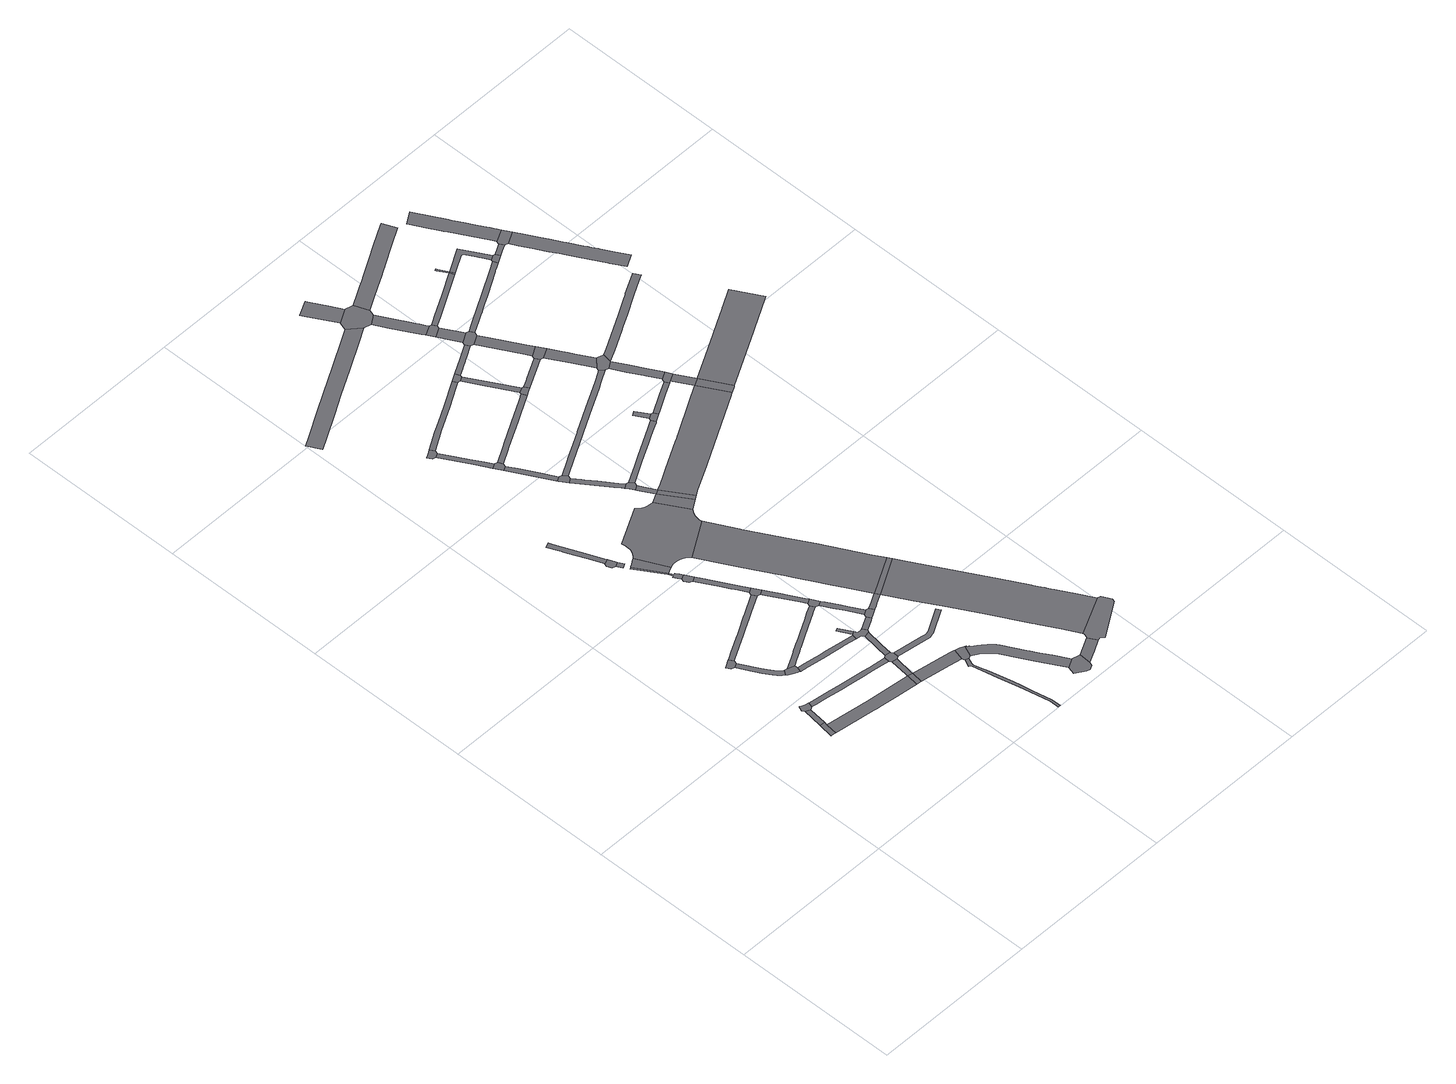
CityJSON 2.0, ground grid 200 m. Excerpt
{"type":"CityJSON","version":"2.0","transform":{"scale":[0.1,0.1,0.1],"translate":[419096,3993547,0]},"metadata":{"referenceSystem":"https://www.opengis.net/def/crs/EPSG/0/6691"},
"CityObjects":{
"road1":{"type":"Road","attributes":{"class":"9999","function":"9020","RoadStructureAttribute.sectionType":"4"},"geometry":[{"type":"MultiSurface","lod":"1","boundaries":[[[0,1,2,3,4,5,6]]]}]},
"road2":{"type":"Road","attributes":{"class":"9999","function":"9020","RoadStructureAttribute.sectionType":"1"},"geometry":[{"type":"MultiSurface","lod":"1","boundaries":[[[7,0,6,8]]]}]},
"road3":{"type":"Road","attributes":{"class":"9999","function":"9020","RoadStructureAttribute.sectionType":"4"},"geometry":[{"type":"MultiSurface","lod":"1","boundaries":[[[9,10,7,8,11,12,13,14,15]]]}]},
"road4":{"type":"Road","attributes":{"class":"9999","function":"9020","RoadStructureAttribute.sectionType":"4"},"geometry":[{"type":"MultiSurface","lod":"1","boundaries":[[[16,17,18,19,20,21]]]}]},
"road5":{"type":"Road","attributes":{"class":"9999","function":"9020","RoadStructureAttribute.sectionType":"1"},"geometry":[{"type":"MultiSurface","lod":"1","boundaries":[[[20,19,22,23,24,25,26,27,28,29,30,31,32,33,34,35]]]}]},
"road6":{"type":"Road","attributes":{"class":"9999","function":"9020","RoadStructureAttribute.sectionType":"1"},"geometry":[{"type":"MultiSurface","lod":"1","boundaries":[[[4,3,36,37,38,39,40,41,42,43]]]}]},
"road7":{"type":"Road","attributes":{"class":"9999","function":"9020","RoadStructureAttribute.sectionType":"4"},"geometry":[{"type":"MultiSurface","lod":"1","boundaries":[[[30,29,44,45,46,47,48,49,50,51]]]}]},
"road8":{"type":"Road","attributes":{"class":"9999","function":"9020","RoadStructureAttribute.sectionType":"1"},"geometry":[{"type":"MultiSurface","lod":"1","boundaries":[[[12,11,52,53,54,55,56,57,58,59,60,61,62,63,64,65,66,67,68,69,70]]]}]},
"road9":{"type":"Road","attributes":{"class":"9999","function":"9020","RoadStructureAttribute.sectionType":"1"},"geometry":[{"type":"MultiSurface","lod":"1","boundaries":[[[71,72,73,74,75,76,77,78,16,21,79,80,81,82,83,84,85]]]}]},
"road10":{"type":"Road","attributes":{"class":"9999","function":"9020","RoadStructureAttribute.sectionType":"1"},"geometry":[{"type":"MultiSurface","lod":"1","boundaries":[[[49,48,86,87,88,89,90,91,92,93,94,95,96,97,98,99,100,101,102]]]}]},
"road11":{"type":"Road","attributes":{"class":"9999","function":"9020","RoadStructureAttribute.sectionType":"1"},"geometry":[{"type":"MultiSurface","lod":"1","boundaries":[[[103,104,105,106,107,108,109,110,111,112,113,114,51,50,115,116,117,118,119,120,121,122,123,124,125]]]}]},
"road12":{"type":"Road","attributes":{"class":"9999","function":"9020","RoadStructureAttribute.sectionType":"1"},"geometry":[{"type":"MultiSurface","lod":"1","boundaries":[[[126,127,128,129,130,131,132,133,134,135,136,137,138,139,140,141,142]]]}]},
"road13":{"type":"Road","attributes":{"class":"9999","function":"9020","RoadStructureAttribute.sectionType":"4"},"geometry":[{"type":"MultiSurface","lod":"1","boundaries":[[[42,41,143,144,145]]]}]},
"road14":{"type":"Road","attributes":{"class":"9999","function":"9020","RoadStructureAttribute.sectionType":"4"},"geometry":[{"type":"MultiSurface","lod":"1","boundaries":[[[136,135,146,147,148,149,150]]]}]},
"road15":{"type":"Road","attributes":{"class":"9999","function":"9020","RoadStructureAttribute.sectionType":"1"},"geometry":[{"type":"MultiSurface","lod":"1","boundaries":[[[149,148,151,152,153,154]]]}]},
"road16":{"type":"Road","attributes":{"class":"9999","function":"9020","RoadStructureAttribute.sectionType":"1"},"geometry":[{"type":"MultiSurface","lod":"1","boundaries":[[[155,156,42,145,157,158]]]}]},
"road17":{"type":"Road","attributes":{"class":"9999","function":"3","RoadStructureAttribute.sectionType":"4"},"geometry":[{"type":"MultiSurface","lod":"1","boundaries":[[[159,160,161,162,163]]]}]},
"road18":{"type":"Road","attributes":{"class":"9999","function":"9020","RoadStructureAttribute.sectionType":"4"},"geometry":[{"type":"MultiSurface","lod":"1","boundaries":[[[164,61,60,155,158,165,166,167]]]}]},
"road19":{"type":"Road","attributes":{"class":"9999","function":"3","RoadStructureAttribute.sectionType":"1"},"geometry":[{"type":"MultiSurface","lod":"1","boundaries":[[[168,169,170,171,159,163,172,173,174]]]}]},
"road20":{"type":"Road","attributes":{"class":"9999","function":"9020","RoadStructureAttribute.sectionType":"1"},"geometry":[{"type":"MultiSurface","lod":"1","boundaries":[[[163,162,175,176,177,178,179,180,181,182]]]}]},
"road21":{"type":"Road","attributes":{"class":"9999","function":"9020","RoadStructureAttribute.sectionType":"4"},"geometry":[{"type":"MultiSurface","lod":"1","boundaries":[[[179,178,183,184,185,186,187]]]}]},
"road22":{"type":"Road","attributes":{"class":"9999","function":"9020","RoadStructureAttribute.sectionType":"1"},"geometry":[{"type":"MultiSurface","lod":"1","boundaries":[[[188,189,190,191,164,167,192,193]]]}]},
"road23":{"type":"Road","attributes":{"class":"9999","function":"9020","RoadStructureAttribute.sectionType":"1"},"geometry":[{"type":"MultiSurface","lod":"1","boundaries":[[[194,195,196,197]]]}]},
"road24":{"type":"Road","attributes":{"class":"9999","function":"9020","RoadStructureAttribute.sectionType":"1"},"geometry":[{"type":"MultiSurface","lod":"1","boundaries":[[[145,144,198,199,200,201,202,203,204,205]]]}]},
"road25":{"type":"Road","attributes":{"class":"9999","function":"9020","RoadStructureAttribute.sectionType":"1"},"geometry":[{"type":"MultiSurface","lod":"1","boundaries":[[[186,185,206,207,208,209,210,211,212,213,214,215,216,217]]]}]},
"road26":{"type":"Road","attributes":{"class":"9999","function":"9020","RoadStructureAttribute.sectionType":"4"},"geometry":[{"type":"MultiSurface","lod":"1","boundaries":[[[197,196,94,93,218,189,188,219,220,221,222]]]}]},
"road27":{"type":"Road","attributes":{"class":"9999","function":"9020","RoadStructureAttribute.sectionType":"4"},"geometry":[{"type":"MultiSurface","lod":"1","boundaries":[[[212,211,71,85,223,224]]]}]},
"road28":{"type":"Road","attributes":{"class":"9999","function":"9020","RoadStructureAttribute.sectionType":"1"},"geometry":[{"type":"MultiSurface","lod":"1","boundaries":[[[225,226,227,228,229,230,231,232,233,234,235,236,237,238,239,240,241,242,243]]]}]},
"road29":{"type":"Road","attributes":{"class":"9999","function":"9020","RoadStructureAttribute.sectionType":"1"},"geometry":[{"type":"MultiSurface","lod":"1","boundaries":[[[224,223,244,245,246,247,248,249,250,251,252,253,254]]]}]},
"road30":{"type":"Road","attributes":{"class":"9999","function":"9020","RoadStructureAttribute.sectionType":"1"},"geometry":[{"type":"MultiSurface","lod":"1","boundaries":[[[255,256,257,220,219,258,259]]]}]},
"road31":{"type":"Road","attributes":{"class":"9999","function":"9020","RoadStructureAttribute.sectionType":"4"},"geometry":[{"type":"MultiSurface","lod":"1","boundaries":[[[249,248,103,125,260,261]]]}]},
"road32":{"type":"Road","attributes":{"class":"9999","function":"9020","RoadStructureAttribute.sectionType":"4"},"geometry":[{"type":"MultiSurface","lod":"1","boundaries":[[[262,263,264,265,266,267,268]]]}]},
"road33":{"type":"Road","attributes":{"class":"9999","function":"9020","RoadStructureAttribute.sectionType":"4"},"geometry":[{"type":"MultiSurface","lod":"1","boundaries":[[[201,200,225,243,269,270,271]]]}]},
"road34":{"type":"Road","attributes":{"class":"9999","function":"9020","RoadStructureAttribute.sectionType":"1"},"geometry":[{"type":"MultiSurface","lod":"1","boundaries":[[[261,260,272,273,274,275,276,277,278]]]}]},
"road35":{"type":"Road","attributes":{"class":"9999","function":"9020","RoadStructureAttribute.sectionType":"1"},"geometry":[{"type":"MultiSurface","lod":"1","boundaries":[[[279,280,281,282,166,165,283,284,285,286]]]}]},
"road36":{"type":"Road","attributes":{"class":"9999","function":"9020","RoadStructureAttribute.sectionType":"4"},"geometry":[{"type":"MultiSurface","lod":"1","boundaries":[[[275,274,255,259,287,288,289]]]}]},
"road37":{"type":"Road","attributes":{"class":"9999","function":"9020","RoadStructureAttribute.sectionType":"1"},"geometry":[{"type":"MultiSurface","lod":"1","boundaries":[[[267,266,290,291,292,293,294,295,296]]]}]},
"road38":{"type":"Road","attributes":{"class":"9999","function":"2","RoadStructureAttribute.sectionType":"4"},"geometry":[{"type":"MultiSurface","lod":"1","boundaries":[[[297,298,299,300,301,302,303,304,305,306,168,174,307,308,309,310,311,312,313,314,315,316,317,318,319,320,321,322,323,324,325,326,327,328,329,330,331,332,333]]]}]},
"road39":{"type":"Road","attributes":{"class":"9999","function":"9020","RoadStructureAttribute.sectionType":"4"},"geometry":[{"type":"MultiSurface","lod":"1","boundaries":[[[292,291,334,335,336,337]]]}]},
"road40":{"type":"Road","attributes":{"class":"9999","function":"9020","RoadStructureAttribute.sectionType":"1"},"geometry":[{"type":"MultiSurface","lod":"1","boundaries":[[[270,269,338,339,340,341,342,343,344,345,346,347,348,349,350,351,352,353,354,355,356,357,358,359,360,361,362,363,364,365,366,367]]]}]},
"road41":{"type":"Road","attributes":{"class":"9999","function":"9020","RoadStructureAttribute.sectionType":"1"},"geometry":[{"type":"MultiSurface","lod":"1","boundaries":[[[335,334,368,369,370,371,372,373,374,375]]]}]},
"road42":{"type":"Road","attributes":{"class":"9999","function":"9020","RoadStructureAttribute.sectionType":"1"},"geometry":[{"type":"MultiSurface","lod":"1","boundaries":[[[376,377,289,288,378,379,380]]]}]},
"road43":{"type":"Road","attributes":{"class":"9999","function":"9020","RoadStructureAttribute.sectionType":"4"},"geometry":[{"type":"MultiSurface","lod":"1","boundaries":[[[373,372,381,382,383,384,385,386]]]}]},
"road44":{"type":"Road","attributes":{"class":"9999","function":"9020","RoadStructureAttribute.sectionType":"4"},"geometry":[{"type":"MultiSurface","lod":"1","boundaries":[[[350,349,387,388,389,390,391,392]]]}]},
"road45":{"type":"Road","attributes":{"class":"9999","function":"2","RoadStructureAttribute.sectionType":"1"},"geometry":[{"type":"MultiSurface","lod":"1","boundaries":[[[317,316,393,394,395,396,397,398,399,400,401,402,403,376,404,405,406,407,408,409]]]}]},
"road46":{"type":"Road","attributes":{"class":"9999","function":"9020","RoadStructureAttribute.sectionType":"1"},"geometry":[{"type":"MultiSurface","lod":"1","boundaries":[[[410,411,412,413,414,415,416,417,418,419,420,421,422,423]]]}]},
"road47":{"type":"Road","attributes":{"class":"9999","function":"9020","RoadStructureAttribute.sectionType":"1"},"geometry":[{"type":"MultiSurface","lod":"1","boundaries":[[[384,383,424,425,426,427,428,429,430,431,432,433,434,435]]]}]},
"road48":{"type":"Road","attributes":{"class":"9999","function":"9020","RoadStructureAttribute.sectionType":"4"},"geometry":[{"type":"MultiSurface","lod":"1","boundaries":[[[430,429,436,437,438,439,440]]]}]},
"road49":{"type":"Road","attributes":{"class":"9999","function":"9020","RoadStructureAttribute.sectionType":"1"},"geometry":[{"type":"MultiSurface","lod":"1","boundaries":[[[441,442,443,444,445,262,268,446,447,448,449,450]]]}]},
"road50":{"type":"Road","attributes":{"class":"9999","function":"3","RoadStructureAttribute.sectionType":"1"},"geometry":[{"type":"MultiSurface","lod":"1","boundaries":[[[451,452,325,324,453]]]}]},
"road51":{"type":"Road","attributes":{"class":"9999","function":"9020","RoadStructureAttribute.sectionType":"1"},"geometry":[{"type":"MultiSurface","lod":"1","boundaries":[[[438,437,454,455,451,456,457]]]}]},
"road52":{"type":"Road","attributes":{"class":"9999","function":"2","RoadStructureAttribute.sectionType":"4"},"geometry":[{"type":"MultiSurface","lod":"1","boundaries":[[[404,376,380,458]]]}]},
"road53":{"type":"Road","attributes":{"class":"9999","function":"3","RoadStructureAttribute.sectionType":"4"},"geometry":[{"type":"MultiSurface","lod":"1","boundaries":[[[456,451,453,459,460]]]}]},
"road54":{"type":"Road","attributes":{"class":"9999","function":"9020","RoadStructureAttribute.sectionType":"1"},"geometry":[{"type":"MultiSurface","lod":"1","boundaries":[[[461,392,391,462,463,464]]]}]},
"road55":{"type":"Road","attributes":{"class":"9999","function":"9020","RoadStructureAttribute.sectionType":"1"},"geometry":[{"type":"MultiSurface","lod":"1","boundaries":[[[465,466,467,468,469,337,336,470,471,472,473,474]]]}]},
"road56":{"type":"Road","attributes":{"class":"9999","function":"2","RoadStructureAttribute.sectionType":"1"},"geometry":[{"type":"MultiSurface","lod":"1","boundaries":[[[458,380,475,476,477,478,479,480,481,482,483,484,485,486,487,488,489,490,491,492,493,494,495,496,497,498]]]}]},
"road57":{"type":"Road","attributes":{"class":"9999","function":"9020","RoadStructureAttribute.sectionType":"1"},"geometry":[{"type":"MultiSurface","lod":"1","boundaries":[[[499,500,501,502,503,440,439,504,505,506,507,508,509,510]]]}]},
"road58":{"type":"Road","attributes":{"class":"9999","function":"9020","RoadStructureAttribute.sectionType":"4"},"geometry":[{"type":"MultiSurface","lod":"1","boundaries":[[[511,441,450,512,513,514]]]}]},
"road59":{"type":"Road","attributes":{"class":"9999","function":"2","RoadStructureAttribute.sectionType":"4"},"geometry":[{"type":"MultiSurface","lod":"1","boundaries":[[[486,485,515,516,517,518,519,520,461,464,521,522,523,524,525,526,527,528,529,530]]]}]},
"road60":{"type":"Road","attributes":{"class":"9999","function":"9020","RoadStructureAttribute.sectionType":"1"},"geometry":[{"type":"MultiSurface","lod":"1","boundaries":[[[531,532,533,534,535,536,537,538,386,385,539,540,541,542,543,544,545,546,547]]]}]},
"road61":{"type":"Road","attributes":{"class":"9999","function":"9020","RoadStructureAttribute.sectionType":"1"},"geometry":[{"type":"MultiSurface","lod":"1","boundaries":[[[513,512,548,549,550,551]]]}]},
"road62":{"type":"Road","attributes":{"class":"9999","function":"9020","RoadStructureAttribute.sectionType":"4"},"geometry":[{"type":"MultiSurface","lod":"1","boundaries":[[[550,549,465,474,552,553,554]]]}]},
"road63":{"type":"Road","attributes":{"class":"9999","function":"9020","RoadStructureAttribute.sectionType":"1"},"geometry":[{"type":"MultiSurface","lod":"1","boundaries":[[[555,556,557,558,559,560,561]]]}]},
"road64":{"type":"Road","attributes":{"class":"9999","function":"9020","RoadStructureAttribute.sectionType":"1"},"geometry":[{"type":"MultiSurface","lod":"1","boundaries":[[[562,563,511,514,564,565,566,567,568,569]]]}]},
"road65":{"type":"Road","attributes":{"class":"9999","function":"9020","RoadStructureAttribute.sectionType":"4"},"geometry":[{"type":"MultiSurface","lod":"1","boundaries":[[[559,558,410,423,570,571,572,573]]]}]},
"road66":{"type":"Road","attributes":{"class":"9999","function":"3","RoadStructureAttribute.sectionType":"1"},"geometry":[{"type":"MultiSurface","lod":"1","boundaries":[[[574,575,576,577,578,579,580,581,582,583,584,585,456,460,586,587,588,589,590,591,592]]]}]},
"road67":{"type":"Road","attributes":{"class":"9999","function":"9020","RoadStructureAttribute.sectionType":"1"},"geometry":[{"type":"MultiSurface","lod":"1","boundaries":[[[571,570,593,594,595,596,597,598,599,600,601,602,603,604]]]}]},
"road68":{"type":"Road","attributes":{"class":"9999","function":"9020","RoadStructureAttribute.sectionType":"1"},"geometry":[{"type":"MultiSurface","lod":"1","boundaries":[[[605,606,607,608]]]}]},
"road69":{"type":"Road","attributes":{"class":"9999","function":"9020","RoadStructureAttribute.sectionType":"1"},"geometry":[{"type":"MultiSurface","lod":"1","boundaries":[[[609,610,611,612,554,553,613,614,615]]]}]},
"road70":{"type":"Road","attributes":{"class":"9999","function":"9020","RoadStructureAttribute.sectionType":"4"},"geometry":[{"type":"MultiSurface","lod":"1","boundaries":[[[608,607,499,510,616,617]]]}]},
"road71":{"type":"Road","attributes":{"class":"9999","function":"9020","RoadStructureAttribute.sectionType":"4"},"geometry":[{"type":"MultiSurface","lod":"1","boundaries":[[[598,597,618,619,620,621]]]}]},
"road72":{"type":"Road","attributes":{"class":"9999","function":"9020","RoadStructureAttribute.sectionType":"1"},"geometry":[{"type":"MultiSurface","lod":"1","boundaries":[[[619,618,622,623,624,625,626,627]]]}]},
"road73":{"type":"Road","attributes":{"class":"9999","function":"9020","RoadStructureAttribute.sectionType":"4"},"geometry":[{"type":"MultiSurface","lod":"1","boundaries":[[[624,623,562,569,628,629,630,631]]]}]},
"road74":{"type":"Road","attributes":{"class":"9999","function":"9020","RoadStructureAttribute.sectionType":"1"},"geometry":[{"type":"MultiSurface","lod":"1","boundaries":[[[629,628,632,633,634,635,636,637,638,639]]]}]},
"road75":{"type":"Road","attributes":{"class":"9999","function":"9020","RoadStructureAttribute.sectionType":"4"},"geometry":[{"type":"MultiSurface","lod":"1","boundaries":[[[635,634,609,615,640,641]]]}]},
"road76":{"type":"Road","attributes":{"class":"9999","function":"9020","RoadStructureAttribute.sectionType":"1"},"geometry":[{"type":"MultiSurface","lod":"1","boundaries":[[[642,643,617,616,644,645,646]]]}]},
"road77":{"type":"Road","attributes":{"class":"9999","function":"9020","RoadStructureAttribute.sectionType":"1"},"geometry":[{"type":"MultiSurface","lod":"1","boundaries":[[[641,640,647,648,649,650,651,652]]]}]},
"road78":{"type":"Road","attributes":{"class":"9999","function":"9020","RoadStructureAttribute.sectionType":"4"},"geometry":[{"type":"MultiSurface","lod":"1","boundaries":[[[649,648,531,547,653,654,655]]]}]},
"road79":{"type":"Road","attributes":{"class":"9999","function":"9020","RoadStructureAttribute.sectionType":"1"},"geometry":[{"type":"MultiSurface","lod":"1","boundaries":[[[656,657,658,659,621,620,660,661,662]]]}]},
"road80":{"type":"Road","attributes":{"class":"9999","function":"9020","RoadStructureAttribute.sectionType":"1"},"geometry":[{"type":"MultiSurface","lod":"1","boundaries":[[[654,653,663,664,665,666,667,668,669,670,671,672]]]}]},
"road81":{"type":"Road","attributes":{"class":"9999","function":"9020","RoadStructureAttribute.sectionType":"4"},"geometry":[{"type":"MultiSurface","lod":"1","boundaries":[[[669,668,642,646,673,674]]]}]},
"road82":{"type":"Road","attributes":{"class":"9999","function":"9020","RoadStructureAttribute.sectionType":"1"},"geometry":[{"type":"MultiSurface","lod":"1","boundaries":[[[675,676,677,678,679,680,681,682,573,572,683,684,685,686,687,688,689,690,691,692,693]]]}]},
"road83":{"type":"Road","attributes":{"class":"9999","function":"9020","RoadStructureAttribute.sectionType":"1"},"geometry":[{"type":"MultiSurface","lod":"1","boundaries":[[[674,673,574,694,695]]]}]},
"road84":{"type":"Road","attributes":{"class":"9999","function":"3","RoadStructureAttribute.sectionType":"4"},"geometry":[{"type":"MultiSurface","lod":"1","boundaries":[[[694,574,592,696,697]]]}]},
"road85":{"type":"Road","attributes":{"class":"9999","function":"9020","RoadStructureAttribute.sectionType":"1"},"geometry":[{"type":"MultiSurface","lod":"1","boundaries":[[[698,699,700,701,702,631,630,703,704,705,706,707,708,709,710,711,712]]]}]},
"road86":{"type":"Road","attributes":{"class":"9999","function":"9020","RoadStructureAttribute.sectionType":"1"},"geometry":[{"type":"MultiSurface","lod":"1","boundaries":[[[713,714,715,656,716,717]]]}]},
"road87":{"type":"Road","attributes":{"class":"9999","function":"9020","RoadStructureAttribute.sectionType":"4"},"geometry":[{"type":"MultiSurface","lod":"1","boundaries":[[[716,656,662,718]]]}]},
"road88":{"type":"Road","attributes":{"class":"9999","function":"9020","RoadStructureAttribute.sectionType":"1"},"geometry":[{"type":"MultiSurface","lod":"1","boundaries":[[[719,720,716,718,721,722,723,724,725,726,727,728,729]]]}]},
"road89":{"type":"Road","attributes":{"class":"9999","function":"9020","RoadStructureAttribute.sectionType":"1"},"geometry":[{"type":"MultiSurface","lod":"1","boundaries":[[[730,731,732,733,734,735,655,654,736,737,738,739,740,741,742,743]]]}]},
"road90":{"type":"Road","attributes":{"class":"9999","function":"9020","RoadStructureAttribute.sectionType":"4"},"geometry":[{"type":"MultiSurface","lod":"1","boundaries":[[[728,727,698,712,744,745]]]}]},
"road91":{"type":"Road","attributes":{"class":"9999","function":"3","RoadStructureAttribute.sectionType":"1"},"geometry":[{"type":"MultiSurface","lod":"1","boundaries":[[[746,747,748,749,750,751,752,753,694,697,754,755,756,757,758]]]}]},
"road92":{"type":"Road","attributes":{"class":"9999","function":"9020","RoadStructureAttribute.sectionType":"1"},"geometry":[{"type":"MultiSurface","lod":"1","boundaries":[[[759,760,761,745,744,762,763,764,765,766]]]}]},
"road93":{"type":"Road","attributes":{"class":"9999","function":"9020","RoadStructureAttribute.sectionType":"1"},"geometry":[{"type":"MultiSurface","lod":"1","boundaries":[[[767,768,769,770,771,772,773,774,775,776,777,778,779,780,781,782,783,784,785,786,787,788,789]]]}]},
"road94":{"type":"Road","attributes":{"class":"9999","function":"9020","RoadStructureAttribute.sectionType":"4"},"geometry":[{"type":"MultiSurface","lod":"1","boundaries":[[[777,776,759,766,790,791]]]}]},
"road95":{"type":"Road","attributes":{"class":"9999","function":"9020","RoadStructureAttribute.sectionType":"1"},"geometry":[{"type":"MultiSurface","lod":"1","boundaries":[[[791,790,792,793,794,795,796,797,798,799,800,801,802,803,804,805,806,807,808,809,810,811,812,813,814,815,816,817,818,819]]]}]}
},
"vertices":[
[820,1596,0],[794,1418,0],[807,1416,0],[853,1409,0],[874,1553,0],[879,1582,0],[879,1588,0],
[855,1833,0],[912,1810,0],
[858,1926,0],[837,1869,0],[946,1832,0],[963,1889,0],[921,1901,0],[892,1912,0],[865,1922,0],
[833,2890,0],[731,2834,0],[760,2781,0],[798,2770,0],[851,2799,0],[862,2837,0],
[808,2753,0],[888,2602,0],[935,2514,0],[971,2453,0],[992,2423,0],[1020,2384,0],[1056,2345,0],[1077,2328,0],[1115,2375,0],[1097,2389,0],[1067,2422,0],[1021,2486,0],[988,2543,0],[986,2548,0],
[1342,1338,0],[1378,1333,0],[1452,1323,0],[1648,1299,0],[1751,1286,0],[1906,1266,0],[1924,1410,0],[1398,1476,0],
[1101,2309,0],[1159,2275,0],[1192,2259,0],[1200,2255,0],[1217,2249,0],[1237,2306,0],[1235,2346,0],[1154,2371,0],
[952,1830,0],[979,1825,0],[1003,1822,0],[1150,1801,0],[1322,1777,0],[1439,1760,0],[1613,1735,0],[1736,1718,0],[1934,1690,0],[1943,1749,0],[1744,1777,0],[1666,1788,0],[1531,1807,0],[1375,1830,0],[1330,1836,0],[1239,1849,0],[1010,1881,0],[989,1884,0],[966,1888,0],
[1640,3334,0],[1405,3203,0],[1358,3177,0],[1208,3093,0],[1150,3061,0],[1107,3038,0],[917,2936,0],[859,2904,0],[888,2851,0],[1178,3008,0],[1256,3052,0],[1387,3125,0],[1406,3136,0],[1464,3167,0],[1670,3281,0],
[1228,2245,0],[1266,2238,0],[1277,2237,0],[1320,2231,0],[1510,2203,0],[1721,2175,0],[1794,2165,0],[1937,2143,0],[1946,2202,0],[1802,2224,0],[1611,2250,0],[1518,2263,0],[1476,2269,0],[1475,2269,0],[1329,2290,0],[1276,2298,0],[1244,2304,0],
[1936,2797,0],[1849,2752,0],[1762,2704,0],[1713,2676,0],[1675,2654,0],[1626,2628,0],[1569,2596,0],[1534,2578,0],[1459,2537,0],[1368,2487,0],[1361,2483,0],[1285,2442,0],[1314,2389,0],[1397,2434,0],[1462,2470,0],[1465,2472,0],[1488,2484,0],[1597,2544,0],[1705,2602,0],[1792,2652,0],[1877,2699,0],[1904,2713,0],[1965,2745,0],
[734,5320,0],[679,5297,0],[736,5163,0],[738,5157,0],[755,5116,0],[770,5080,0],[849,4889,0],[887,4799,0],[923,4714,0],[926,4707,0],[981,4730,0],[978,4738,0],[933,4845,0],[905,4912,0],[791,5186,0],[776,5221,0],[753,5275,0],
[1963,1259,0],[1965,1259,0],[1982,1398,0],
[913,4669,0],[936,4613,0],[974,4602,0],[1027,4630,0],[1013,4657,0],
[1012,4530,0],[1031,4540,0],[1049,4550,0],[1065,4558,0],
[1958,1658,0],[1928,1440,0],[1987,1431,0],[2018,1649,0],
[1071,4483,0],[1063,4478,0],[1052,4471,0],[1260,4136,0],[1278,4145,0],
[1975,1773,0],[2050,1673,0],[2058,1732,0],[2034,1764,0],
[1178,4550,0],[1143,4527,0],[1104,4503,0],[1080,4488,0],[1298,4156,0],[1327,4171,0],[1354,4185,0],
[1286,4085,0],[1264,4074,0],[1290,4030,0],[1309,3996,0],[1361,4025,0],[1342,4060,0],[1317,4101,0],[1304,4094,0],
[1298,3957,0],[1327,3905,0],[1365,3894,0],[1418,3923,0],[1368,4012,0],
[2082,2110,0],[2021,2102,0],[1998,1936,0],[1993,1902,0],[2053,1897,0],[2058,1928,0],
[1907,2382,0],[1872,2363,0],[1954,2214,0],[1989,2234,0],
[2121,1233,0],[2320,1200,0],[2468,1174,0],[2509,1308,0],[2503,1310,0],[2454,1319,0],[2344,1338,0],[1983,1397,0],
[1421,3794,0],[1503,3643,0],[1561,3537,0],[1579,3503,0],[1595,3474,0],[1651,3372,0],[1704,3401,0],[1689,3428,0],[1647,3503,0],[1597,3595,0],[1485,3801,0],[1474,3822,0],
[1997,2134,0],[2105,2143,0],[2071,2193,0],[2041,2187,0],[2012,2192,0],
[1708,3270,0],[1760,3300,0],
[2485,1138,0],[2462,1086,0],[2447,1052,0],[2470,1036,0],[2539,729,0],[2598,486,0],[2609,425,0],[2667,116,0],[2666,8,0],[2696,8,0],[2697,119,0],[2650,361,0],[2625,493,0],[2604,582,0],[2540,864,0],[2509,966,0],[2492,1031,0],[2494,1057,0],[2523,1125,0],
[1745,3203,0],[1774,3150,0],[1845,3021,0],[1911,2900,0],[1947,2835,0],[2000,2865,0],[1991,2879,0],[1963,2929,0],[1902,3043,0],[1840,3155,0],[1798,3232,0],
[2224,2277,0],[2193,2261,0],[2125,2223,0],[2222,2208,0],[2253,2225,0],
[2004,2734,0],[2056,2763,0],
[833,7076,0],[783,7047,0],[732,7018,0],[763,6966,0],[801,6955,0],[853,6986,0],[863,7025,0],
[2560,1139,0],[2615,1271,0],[2567,1290,0],
[2077,2601,0],[2141,2487,0],[2235,2316,0],[2287,2345,0],[2193,2516,0],[2162,2573,0],[2080,2721,0],
[2785,1837,0],[2508,1681,0],[2466,1673,0],[2416,1680,0],[2467,1612,0],[2507,1620,0],[2529,1624,0],[2814,1785,0],
[2285,2243,0],[2354,2281,0],[2325,2334,0],
[996,6607,0],[1091,6434,0],[1144,6462,0],[1093,6555,0],[1048,6636,0],[1018,6690,0],[936,6836,0],
[1684,5006,0],[1239,4770,0],[1244,4758,0],[1248,4734,0],[1249,4713,0],[1247,4683,0],[1242,4648,0],[1229,4614,0],[1213,4589,0],[1198,4568,0],[1377,4193,0],[1403,4199,0],[1431,4199,0],[1460,4197,0],[1495,4189,0],[1523,4178,0],[1544,4167,0],[1571,4147,0],[1586,4135,0],[1597,4126,0],[2027,4392,0],[2023,4421,0],[2024,4448,0],[2030,4473,0],[2037,4498,0],[2049,4527,0],[2058,4544,0],[2078,4567,0],[1868,4930,0],[1866,4929,0],[1865,4929,0],[1841,4931,0],[1812,4933,0],[1777,4941,0],[1744,4955,0],[1719,4970,0],[1699,4987,0],
[1147,6331,0],[1200,6360,0],[1211,6399,0],[1182,6451,0],
[2581,1130,0],[2627,1104,0],[2643,1094,0],[2672,1068,0],[2711,1032,0],[2737,1006,0],[2757,983,0],[2770,964,0],[2894,739,0],[2970,601,0],[2997,552,0],[3136,304,0],[3242,361,0],[3142,540,0],[3075,659,0],[3026,748,0],[3009,778,0],[2873,1025,0],[2853,1055,0],[2825,1088,0],[2794,1118,0],[2753,1157,0],[2716,1189,0],[2690,1207,0],[2655,1226,0],[2651,1239,0],[2632,1248,0],[2628,1252,0],[2629,1259,0],[2632,1264,0],
[1211,6215,0],[1323,6009,0],[1349,5961,0],[1410,5848,0],[1416,5838,0],[1469,5866,0],[1376,6038,0],[1264,6244,0],
[2515,2437,0],[2401,2375,0],[2402,2308,0],[2429,2323,0],[2544,2385,0],
[1423,5824,0],[1464,5759,0],[1484,5732,0],[1533,5767,0],[1542,5806,0],[1507,5855,0],
[3110,208,0],[3226,136,0],[3265,126,0],[3317,154,0],[3329,193,0],[3338,333,0],
[1778,3782,0],[1816,3714,0],[1908,3547,0],[2031,3325,0],[2061,3270,0],[2120,3162,0],[2158,3095,0],[2209,2999,0],[2295,2839,0],[2376,2690,0],[2436,2578,0],[2956,2683,0],[2879,2821,0],[2601,3336,0],[2475,3564,0],[2223,4022,0],[2215,4037,0],
[1443,8831,0],[1329,8768,0],[986,8574,0],[667,8396,0],[434,8266,0],[129,8093,0],[7,8026,0],[92,7868,0],[216,7936,0],[522,8109,0],[754,8239,0],[1074,8417,0],[1416,8611,0],[1590,8707,0],
[1486,5728,0],[1550,5639,0],[1695,5437,0],[1750,5359,0],[1795,5296,0],[1815,5268,0],[1864,5304,0],[1844,5331,0],[1744,5472,0],[1694,5541,0],[1616,5649,0],[1599,5674,0],
[1845,5228,0],[1874,5177,0],[1926,5207,0],[1937,5245,0],[1903,5295,0],
[1674,7553,0],[1672,7551,0],[1370,7379,0],[1162,7264,0],[1050,7203,0],[1080,7150,0],[1105,7165,0],[1399,7326,0],[1628,7457,0],[1703,7500,0],
[1976,4983,0],[1897,4943,0],[2195,4643,0],
[1884,5159,0],[1909,5111,0],[2029,5010,0],[1937,5187,0],
[2985,2630,0],
[2203,4648,0],[2245,4676,0],
[3556,448,0],[3427,244,0],[3469,266,0],[3617,344,0],
[2030,6919,0],[1950,6875,0],[1781,6782,0],[1427,6587,0],[1381,6562,0],[1388,6497,0],[1410,6509,0],[1737,6689,0],[1810,6729,0],[2059,6866,0],
[2702,2100,0],[2714,2078,0],[2834,1864,0],[2863,1812,0],[3081,1422,0],[3317,989,0],[3336,954,0],[3346,936,0],[3466,716,0],[3537,585,0],[3571,523,0],[4025,745,0],[3913,951,0],[3807,1145,0],[3790,1176,0],[3778,1197,0],[3759,1233,0],[3740,1268,0],[3713,1316,0],[3700,1341,0],[3691,1357,0],[3523,1665,0],[3143,2345,0],[3048,2516,0],
[2674,5718,0],[2657,5708,0],[2586,5670,0],[2236,5482,0],[2106,5408,0],[2177,5380,0],[2265,5429,0],[2417,5511,0],[2524,5569,0],[2609,5614,0],[2686,5656,0],[2703,5666,0],
[1762,7601,0],[1733,7496,0],[1785,7520,0],[1791,7549,0],
[3574,518,0],[3575,506,0],[3574,490,0],[3570,474,0],[3565,462,0],[3560,453,0],[3631,348,0],[3643,349,0],[3657,347,0],[3667,343,0],[3675,334,0],[3684,324,0],[3688,317,0],[4110,590,0],[4122,628,0],[4064,733,0],
[2806,6569,0],[2684,6500,0],[2669,6491,0],[2345,6314,0],[2046,6150,0],[2035,6144,0],[1712,5968,0],[1687,5954,0],[1740,5915,0],[1807,5951,0],[2075,6097,0],[2288,6214,0],[2374,6261,0],[2631,6402,0],[2671,6424,0],[2698,6439,0],[2855,6527,0],
[1859,7266,0],[2037,6948,0],[2090,6975,0],[1912,7295,0],
[2099,6888,0],[2148,6915,0],[2119,6968,0],
[1443,9387,0],[1262,9296,0],[1289,9250,0],[1470,8927,0],[1640,9023,0],[1558,9176,0],[1452,9370,0],
[2124,7804,0],[1958,7708,0],[1869,7591,0],[1895,7605,0],[1944,7632,0],[1988,7656,0],[1997,7661,0],[2153,7751,0],
[1675,8683,0],[1782,8758,0],[1801,8826,0],[1736,8995,0],
[3330,5720,0],[3130,5609,0],[2946,5508,0],[2917,5491,0],[2731,5388,0],[2699,5371,0],[2675,5358,0],[2650,5344,0],[2542,5285,0],[2301,5155,0],[2204,5102,0],[2098,5044,0],[2294,4707,0],[2614,4881,0],[2863,5016,0],[3108,5151,0],[3480,5357,0],[3515,5377,0],[3519,5379,0],
[1767,8512,0],[1860,8341,0],[1899,8270,0],[1928,8217,0],[1949,8180,0],[2062,8243,0],[2042,8279,0],[2012,8335,0],[2006,8346,0],[1982,8390,0],[1973,8405,0],[1881,8574,0],
[2646,5927,0],[2594,5897,0],[2682,5747,0],[2734,5776,0],
[2477,7162,0],[2219,7021,0],[2216,7020,0],[2196,7009,0],[2437,7071,0],[2489,7100,0],[2506,7109,0],
[2792,5715,0],[2763,5768,0],
[1998,8090,0],[2112,8153,0],[2120,8182,0],[2091,8234,0],
[2084,7934,0],[2135,7842,0],[2248,7906,0],[2198,7997,0],[2192,8009,0],[2182,8026,0],
[2191,7740,0],[2304,7804,0],[2316,7842,0],[2287,7895,0],
[2245,7641,0],[2455,7259,0],[2488,7200,0],[2601,7263,0],[2568,7322,0],[2566,7326,0],[2542,7370,0],[2359,7704,0],
[2545,7098,0],[2658,7162,0],
[3150,5982,0],[2998,5899,0],[2823,5733,0],[3027,5846,0],[3179,5930,0],
[2687,6843,0],[2817,6607,0],[2910,6707,0],[2801,6906,0],[2766,6968,0],[2737,7021,0],
[2893,6516,0],[2978,6570,0],[2996,6681,0],
[2729,8591,0],[2468,8443,0],[2190,8288,0],[2144,8263,0],[2219,8236,0],[2497,8391,0],[2759,8539,0],
[2974,6368,0],[2984,6349,0],[2985,6346,0],[3071,6188,0],[3083,6166,0],[3161,6021,0],[3249,6068,0],[3185,6187,0],[3171,6213,0],[3072,6397,0],
[3203,5943,0],[3290,5993,0],
[2747,9562,0],[2720,9546,0],[2485,9417,0],[2296,9308,0],[2093,9194,0],[2035,9162,0],[1974,9128,0],[1881,9077,0],[1969,8920,0],[2180,9037,0],[2191,9043,0],[2209,9054,0],[2308,9109,0],[2323,9117,0],[2385,9152,0],[2574,9261,0],[2612,9282,0],[2808,9390,0],[2819,9396,0],
[3417,5768,0],[3291,5992,0],
[3587,5416,0],[3604,5426,0],
[3148,8379,0],[3035,8316,0],[2746,8151,0],[2424,7970,0],[2351,7930,0],[2453,7918,0],[2531,7961,0],[2575,7986,0],[2605,8003,0],[2658,8032,0],[2776,8098,0],[3065,8263,0],[3072,8268,0],[3116,8292,0],[3177,8326,0],
[2677,8729,0],[2659,8719,0],[2667,8705,0],[2747,8601,0],[2684,8715,0],
[2776,8549,0],
[3029,8759,0],[2765,8612,0],[2795,8560,0],[2987,8667,0],[3016,8659,0],[3087,8534,0],[3096,8517,0],[3100,8510,0],[3156,8407,0],[3209,8437,0],[3153,8539,0],
[4010,7234,0],[3756,7096,0],[3742,7088,0],[3690,7058,0],[3510,6957,0],[3072,6720,0],[3114,6641,0],[3359,6773,0],[3403,6797,0],[3554,6879,0],[3799,7017,0],[3992,7122,0],[4025,7140,0],[4052,7155,0],
[3267,8376,0],[3237,8428,0],
[4519,6371,0],[4504,6363,0],[4320,6263,0],[4292,6247,0],[4266,6233,0],[4112,6150,0],[3970,6071,0],[3623,5881,0],[3657,5455,0],[4281,5797,0],[4299,5807,0],[4671,6010,0],[4709,6031,0],
[3367,8498,0],[3339,8484,0],[3306,8467,0],[3304,8397,0],[3320,8406,0],[3335,8414,0],[3352,8423,0],[3396,8446,0],
[3061,9456,0],[2922,9367,0],[2924,9363,0],[3019,9189,0],[3098,9046,0],[3108,9027,0],[3132,8983,0],[3185,8886,0],[3356,8578,0],[3378,8537,0],[3523,8616,0],[3500,8658,0],[3495,8667,0],[3466,8719,0],[3460,8731,0],[3393,8851,0],[3391,8856,0],[3343,8942,0],[3330,8965,0],[3288,9041,0],[3274,9068,0],[3255,9103,0],[3164,9268,0],
[3434,8434,0],[3579,8513,0],
[3488,8335,0],[3559,8205,0],[3582,8163,0],[3642,8053,0],[3694,7959,0],[3717,7916,0],[3793,7779,0],[3942,7510,0],[3949,7496,0],[4038,7338,0],[4039,7335,0],[4183,7416,0],[4183,7417,0],[4086,7590,0],[4021,7708,0],[4013,7722,0],[3994,7756,0],[3979,7783,0],[3960,7817,0],[3937,7858,0],[3852,8014,0],[3851,8015,0],[3834,8047,0],[3799,8109,0],[3787,8132,0],[3776,8152,0],[3707,8278,0],[3633,8414,0]
]}
